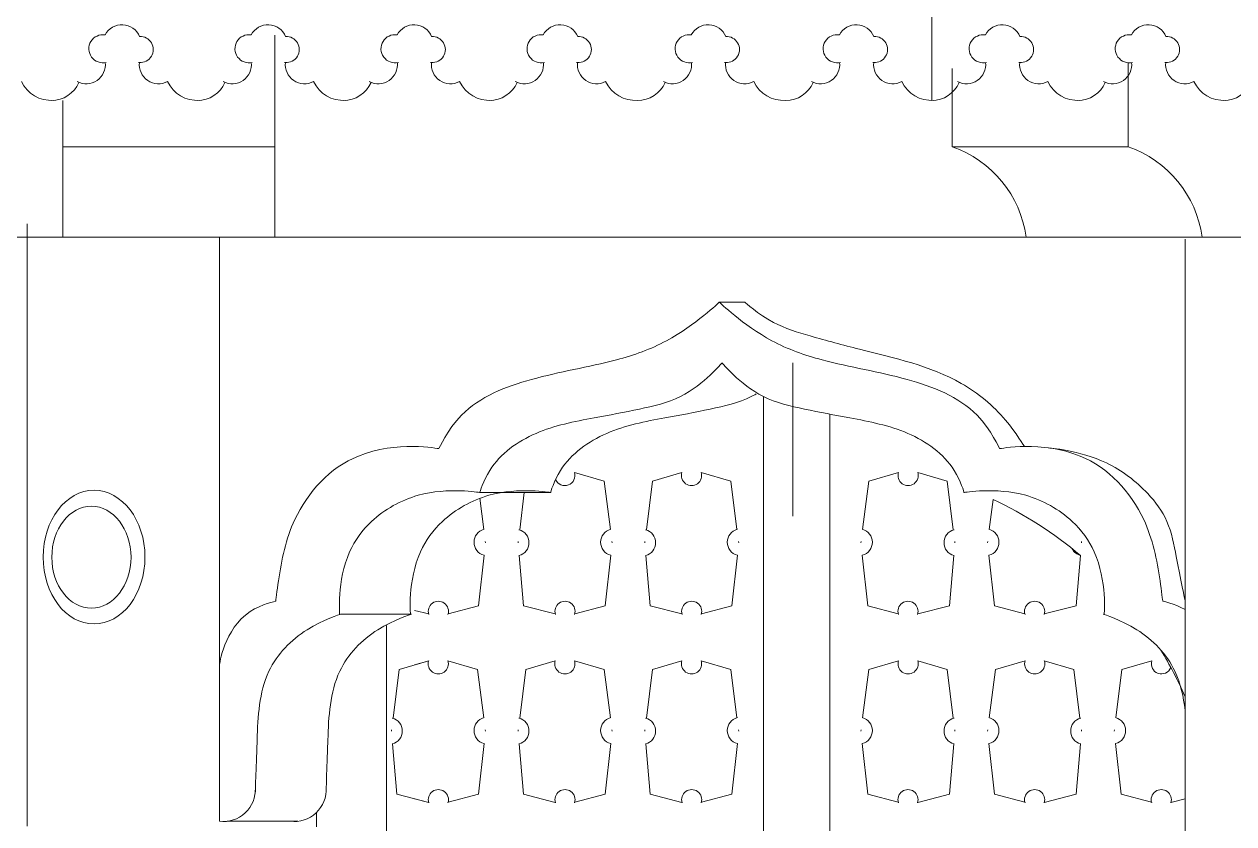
# Model space of a CAD drawing. Header units: millimetres. Extents: x 2399 to 111977, y 1313 to 59551.
# Drawn here: x 93483 to 94920, y 45590 to 46539 of the extents above; entities that cross this region are included whole.
import ezdxf

# ---------------------------------------------------------------- set-up
doc = ezdxf.new("R2010")
doc.units = ezdxf.units.MM
doc.layers.add('hatch1', color=7, linetype='Continuous', lineweight=20, true_color=0x6a6a6a)
doc.layers.add('main line', color=7, linetype='Continuous', lineweight=13)

msp = doc.modelspace()

# ---------------------------------------------------------------- linework, layer by layer
at = {"layer": 'hatch1', "color": 251, "linetype": 'Continuous', "lineweight": 20, "true_color": 0x6a6a6a}
msp.add_line((94861.6403, 45619.5387), (94844.9719, 45615.1981), dxfattribs=at)
at = {"layer": 'main line', "color": 7, "linetype": 'Continuous', "lineweight": 13}
for p, q in [((94560.8025, 46448.2651), (94560.8025, 46648.1723)), ((93780.9209, 46286.1347), (93780.9209, 46525.659)), ((94585.0347, 46393.1526), (94585.0347, 46486.0184)), ((94793.979, 46393.1526), (94793.979, 46493.3748)), ((93529.1294, 46286.1347), (93529.1294, 46448.2651)), ((93780.9209, 46393.1526), (93529.1294, 46393.1526)), ((94585.0347, 46393.1526), (94793.979, 46393.1526)), ((93486.797, 45587.0736), (93486.797, 46301.6114)), ((98684.6399, 46286.1347), (93216.1421, 46286.1347)), ((93715.027, 45592.66), (93715.027, 46286.1347)), ((94861.6403, 45576.7754), (94861.6403, 46283.5897)), ((94395.8074, 46136.8261), (94395.8074, 45954.6482)), ((94360.966, 46096.863), (94360.966, 44675.4817)), ((94439.839, 46075.9241), (94439.839, 44675.4817)), ((94172.0436, 45996.4019), (94136.6497, 46006.7447)), ((94179.2335, 45939.1682), (94172.0436, 45996.4019)), ((94229.1299, 45996.4019), (94221.966, 45938.4878)), ((94264.2867, 46006.7447), (94229.1299, 45996.4019)), ((94322.4365, 45996.4019), (94287.0425, 46006.7447)), ((94329.6264, 45939.1682), (94322.4365, 45996.4019)), ((94478.84, 45939.1682), (94486.0299, 45996.4019)), ((94486.0299, 45996.4019), (94521.4239, 46006.7447)), ((94544.1798, 46006.7447), (94579.3366, 45996.4019)), ((94579.3366, 45996.4019), (94586.5004, 45938.4878)), ((94024.1318, 45982.8516), (94108.1916, 45982.8516)), ((94077.0609, 45982.8516), (94071.5731, 45938.4878)), ((94028.8407, 45939.1682), (94024.2122, 45976.0124)), ((94629.2329, 45939.1682), (94633.6927, 45974.6696)), ((94030.8522, 45923.1558), (94030.669, 45924.614)), ((94069.857, 45924.614), (94069.6766, 45923.1558)), ((94181.2451, 45923.1558), (94181.0619, 45924.614)), ((94220.2499, 45924.614), (94220.0695, 45923.1558)), ((94331.6379, 45923.1558), (94331.4548, 45924.614)), ((94476.8285, 45923.1558), (94477.0117, 45924.614)), ((94588.2166, 45924.614), (94588.397, 45923.1558)), ((94627.2214, 45923.1558), (94627.4046, 45924.614)), ((94738.6095, 45924.614), (94738.7898, 45923.1558)), ((94022.6764, 45848.523), (94029.2486, 45908.5179)), ((94173.0692, 45848.523), (94179.6415, 45908.5179)), ((94323.4621, 45848.523), (94330.0344, 45908.5179)), ((94485.0043, 45848.523), (94478.432, 45908.5179)), ((94635.3972, 45848.523), (94628.8249, 45908.5179)), ((94071.0023, 45908.089), (94076.2432, 45848.523)), ((94221.3951, 45908.089), (94226.6361, 45848.523)), ((94587.0713, 45908.089), (94581.8304, 45848.523)), ((94737.4642, 45908.089), (94732.2232, 45848.523)), ((93858.8666, 45838.6241), (93942.9264, 45838.6241)), ((93946.8262, 45843.0607), (93963.4945, 45838.7201)), ((93986.5805, 45838.8056), (94022.6764, 45848.523)), ((94076.2432, 45848.523), (94113.8874, 45838.7201)), ((94136.9734, 45838.8056), (94173.0692, 45848.523)), ((94226.6361, 45848.523), (94264.2803, 45838.7201)), ((94287.3663, 45838.8056), (94323.4621, 45848.523)), ((94521.1002, 45838.8056), (94485.0043, 45848.523)), ((94581.8304, 45848.523), (94544.1861, 45838.7201)), ((94671.4931, 45838.8056), (94635.3972, 45848.523)), ((94732.2232, 45848.523), (94694.579, 45838.7201)), ((93913.3668, 44675.4817), (93913.3668, 45825.0531)), ((93963.5009, 45783.2227), (93928.3441, 45772.88)), ((93963.5009, 45783.2227), (93946.7964, 45778.4892)), ((93986.2568, 45783.2227), (94021.6508, 45772.88)), ((94113.8938, 45783.2227), (94078.737, 45772.88)), ((94172.0436, 45772.88), (94136.6497, 45783.2227)), ((94264.2867, 45783.2227), (94229.1299, 45772.88)), ((94322.4365, 45772.88), (94287.0425, 45783.2227)), ((94486.0299, 45772.88), (94521.4239, 45783.2227)), ((94544.1798, 45783.2227), (94579.3366, 45772.88)), ((94636.4228, 45772.88), (94671.8168, 45783.2227)), ((94694.5726, 45783.2227), (94729.7294, 45772.88)), ((94822.2097, 45783.2227), (94786.8157, 45772.88)), ((93928.3441, 45772.88), (93921.1803, 45714.9658)), ((94028.8407, 45715.6462), (94021.6508, 45772.88)), ((94078.737, 45772.88), (94071.5731, 45714.9658)), ((94179.2335, 45715.6462), (94172.0436, 45772.88)), ((94229.1299, 45772.88), (94221.966, 45714.9658)), ((94329.6264, 45715.6462), (94322.4365, 45772.88)), ((94478.84, 45715.6462), (94486.0299, 45772.88)), ((94579.3366, 45772.88), (94586.5004, 45714.9658)), ((94629.2329, 45715.6462), (94636.4228, 45772.88)), ((94729.7294, 45772.88), (94736.8933, 45714.9658)), ((94779.6258, 45715.6462), (94786.8157, 45772.88)), ((93919.4641, 45701.0921), (93919.2837, 45699.6339)), ((94030.8522, 45699.6339), (94030.669, 45701.0921)), ((94069.857, 45701.0921), (94069.6766, 45699.6339)), ((94181.2451, 45699.6339), (94181.0619, 45701.0921)), ((94220.2499, 45701.0921), (94220.0695, 45699.6339)), ((94331.6379, 45699.6339), (94331.4548, 45701.0921)), ((94476.8285, 45699.6339), (94477.0117, 45701.0921)), ((94588.2166, 45701.0921), (94588.397, 45699.6339)), ((94627.2214, 45699.6339), (94627.4046, 45701.0921)), ((94738.6095, 45701.0921), (94738.7898, 45699.6339)), ((94777.6143, 45699.6339), (94777.7974, 45701.0921)), ((93920.6094, 45684.5671), (93925.8503, 45625.0011)), ((94022.6764, 45625.0011), (94029.2486, 45684.996)), ((94071.0023, 45684.5671), (94076.2432, 45625.0011)), ((94173.0692, 45625.0011), (94179.6415, 45684.996)), ((94221.3951, 45684.5671), (94226.6361, 45625.0011)), ((94323.4621, 45625.0011), (94330.0344, 45684.996)), ((94485.0043, 45625.0011), (94478.432, 45684.996)), ((94587.0713, 45684.5671), (94581.8304, 45625.0011)), ((94635.3972, 45625.0011), (94628.8249, 45684.996)), ((94737.4642, 45684.5671), (94732.2232, 45625.0011)), ((94785.7901, 45625.0011), (94779.2178, 45684.996)), ((93925.8503, 45625.0011), (93963.4945, 45615.1981)), ((93986.5805, 45615.2836), (94022.6764, 45625.0011)), ((94076.2432, 45625.0011), (94113.8874, 45615.1981)), ((94136.9734, 45615.2836), (94173.0692, 45625.0011)), ((94226.6361, 45625.0011), (94264.2803, 45615.1981)), ((94287.3663, 45615.2836), (94323.4621, 45625.0011)), ((94521.1002, 45615.2836), (94485.0043, 45625.0011)), ((94581.8304, 45625.0011), (94544.1861, 45615.1981)), ((94671.4931, 45615.2836), (94635.3972, 45625.0011)), ((94732.2232, 45625.0011), (94694.579, 45615.1981)), ((94821.8859, 45615.2836), (94785.7901, 45625.0011)), ((93946.8262, 45619.5387), (93963.4945, 45615.1981)), ((93808.1133, 45592.66), (93724.0535, 45592.66)), ((93830.23, 45586.0381), (93830.23, 45603.2021))]:
    msp.add_line(p, q, dxfattribs=at)
at = {"layer": 'main line', "color": 7, "linetype": 'Continuous', "lineweight": 13, "flags": 128}
for points in [[(93580.6697, 46493.3748, -1.219803903), (93579.2392, 46526.0567, -0.63216014), (93620.2032, 46524.0585, -1.067465283), (93619.9685, 46493.3748, 0.60309642), (93653.3602, 46470.6086)], [(93580.6697, 46493.3748, -1.219803903), (93579.2392, 46526.0567, -0.63216014), (93620.2032, 46524.0585, -1.067465283), (93619.9685, 46493.3748, 0.60309642), (93653.3602, 46470.6086)], [(93580.6697, 46493.3748, -1.219803903), (93579.2392, 46526.0567, -0.63216014), (93620.2032, 46524.0585, -1.067465283), (93619.9685, 46493.3748, 0.60309642), (93653.3602, 46470.6086)], [(93580.6697, 46493.3748, -1.219803903), (93579.2392, 46526.0567, -0.63216014), (93620.2032, 46524.0585, -1.067465283), (93619.9685, 46493.3748, 0.60309642), (93653.3602, 46470.6086)], [(93580.6697, 46493.3748, -1.219803903), (93579.2392, 46526.0567, -0.63216014), (93620.2032, 46524.0585, -1.067465283), (93619.9685, 46493.3748, 0.60309642), (93653.3602, 46470.6086)], [(93580.6697, 46493.3748, -1.219803903), (93579.2392, 46526.0567, -0.63216014), (93620.2032, 46524.0585, -1.067465283), (93619.9685, 46493.3748, 0.60309642), (93653.3602, 46470.6086)], [(93754.0816, 46493.3748, -1.219803903), (93752.6512, 46526.0567, -0.63216014), (93793.6152, 46524.0585, -1.067465283), (93793.3804, 46493.3748, 0.60309642), (93826.7722, 46470.6086)], [(93754.0816, 46493.3748, -1.219803903), (93752.6512, 46526.0567, -0.63216014), (93793.6152, 46524.0585, -1.067465283), (93793.3804, 46493.3748, 0.60309642), (93826.7722, 46470.6086)], [(93754.0816, 46493.3748, -1.219803903), (93752.6512, 46526.0567, -0.63216014), (93793.6152, 46524.0585, -1.067465283), (93793.3804, 46493.3748, 0.60309642), (93826.7722, 46470.6086)], [(93754.0816, 46493.3748, -1.219803903), (93752.6512, 46526.0567, -0.63216014), (93793.6152, 46524.0585, -1.067465283), (93793.3804, 46493.3748, 0.60309642), (93826.7722, 46470.6086)], [(93754.0816, 46493.3748, -1.219803903), (93752.6512, 46526.0567, -0.63216014), (93793.6152, 46524.0585, -1.067465283), (93793.3804, 46493.3748, 0.60309642), (93826.7722, 46470.6086)], [(93754.0816, 46493.3748, -1.219803903), (93752.6512, 46526.0567, -0.63216014), (93793.6152, 46524.0585, -1.067465283), (93793.3804, 46493.3748, 0.60309642), (93826.7722, 46470.6086)], [(93927.4936, 46493.3748, -1.219803903), (93926.0631, 46526.0567, -0.63216014), (93967.0272, 46524.0585, -1.067465283), (93966.7924, 46493.3748, 0.60309642), (94000.1842, 46470.6086)], [(93927.4936, 46493.3748, -1.219803903), (93926.0631, 46526.0567, -0.63216014), (93967.0272, 46524.0585, -1.067465283), (93966.7924, 46493.3748, 0.60309642), (94000.1842, 46470.6086)], [(93927.4936, 46493.3748, -1.219803903), (93926.0631, 46526.0567, -0.63216014), (93967.0272, 46524.0585, -1.067465283), (93966.7924, 46493.3748, 0.60309642), (94000.1842, 46470.6086)], [(93927.4936, 46493.3748, -1.219803903), (93926.0631, 46526.0567, -0.63216014), (93967.0272, 46524.0585, -1.067465283), (93966.7924, 46493.3748, 0.60309642), (94000.1842, 46470.6086)], [(93927.4936, 46493.3748, -1.219803903), (93926.0631, 46526.0567, -0.63216014), (93967.0272, 46524.0585, -1.067465283), (93966.7924, 46493.3748, 0.60309642), (94000.1842, 46470.6086)], [(93927.4936, 46493.3748, -1.219803903), (93926.0631, 46526.0567, -0.63216014), (93967.0272, 46524.0585, -1.067465283), (93966.7924, 46493.3748, 0.60309642), (94000.1842, 46470.6086)], [(94100.9056, 46493.3748, -1.219803903), (94099.4751, 46526.0567, -0.63216014), (94140.4391, 46524.0585, -1.067465283), (94140.2044, 46493.3748, 0.60309642), (94173.5961, 46470.6086)], [(94100.9056, 46493.3748, -1.219803903), (94099.4751, 46526.0567, -0.63216014), (94140.4391, 46524.0585, -1.067465283), (94140.2044, 46493.3748, 0.60309642), (94173.5961, 46470.6086)], [(94100.9056, 46493.3748, -1.219803903), (94099.4751, 46526.0567, -0.63216014), (94140.4391, 46524.0585, -1.067465283), (94140.2044, 46493.3748, 0.60309642), (94173.5961, 46470.6086)], [(94100.9056, 46493.3748, -1.219803903), (94099.4751, 46526.0567, -0.63216014), (94140.4391, 46524.0585, -1.067465283), (94140.2044, 46493.3748, 0.60309642), (94173.5961, 46470.6086)], [(94100.9056, 46493.3748, -1.219803903), (94099.4751, 46526.0567, -0.63216014), (94140.4391, 46524.0585, -1.067465283), (94140.2044, 46493.3748, 0.60309642), (94173.5961, 46470.6086)], [(94100.9056, 46493.3748, -1.219803903), (94099.4751, 46526.0567, -0.63216014), (94140.4391, 46524.0585, -1.067465283), (94140.2044, 46493.3748, 0.60309642), (94173.5961, 46470.6086)], [(94276.7722, 46493.3748, -1.219803903), (94275.3418, 46526.0567, -0.63216014), (94316.3058, 46524.0585, -1.067465283), (94316.0711, 46493.3748, 0.60309642), (94349.4628, 46470.6086)], [(94276.7722, 46493.3748, -1.219803903), (94275.3418, 46526.0567, -0.63216014), (94316.3058, 46524.0585, -1.067465283), (94316.0711, 46493.3748, 0.60309642), (94349.4628, 46470.6086)], [(94276.7722, 46493.3748, -1.219803903), (94275.3418, 46526.0567, -0.63216014), (94316.3058, 46524.0585, -1.067465283), (94316.0711, 46493.3748, 0.60309642), (94349.4628, 46470.6086)], [(94276.7722, 46493.3748, -1.219803903), (94275.3418, 46526.0567, -0.63216014), (94316.3058, 46524.0585, -1.067465283), (94316.0711, 46493.3748, 0.60309642), (94349.4628, 46470.6086)], [(94276.7722, 46493.3748, -1.219803903), (94275.3418, 46526.0567, -0.63216014), (94316.3058, 46524.0585, -1.067465283), (94316.0711, 46493.3748, 0.60309642), (94349.4628, 46470.6086)], [(94276.7722, 46493.3748, -1.219803903), (94275.3418, 46526.0567, -0.63216014), (94316.3058, 46524.0585, -1.067465283), (94316.0711, 46493.3748, 0.60309642), (94349.4628, 46470.6086)], [(94452.6389, 46493.3748, -1.219803903), (94451.2085, 46526.0567, -0.63216014), (94492.1725, 46524.0585, -1.067465283), (94491.9378, 46493.3748, 0.60309642), (94525.3295, 46470.6086)], [(94452.6389, 46493.3748, -1.219803903), (94451.2085, 46526.0567, -0.63216014), (94492.1725, 46524.0585, -1.067465283), (94491.9378, 46493.3748, 0.60309642), (94525.3295, 46470.6086)], [(94452.6389, 46493.3748, -1.219803903), (94451.2085, 46526.0567, -0.63216014), (94492.1725, 46524.0585, -1.067465283), (94491.9378, 46493.3748, 0.60309642), (94525.3295, 46470.6086)], [(94452.6389, 46493.3748, -1.219803903), (94451.2085, 46526.0567, -0.63216014), (94492.1725, 46524.0585, -1.067465283), (94491.9378, 46493.3748, 0.60309642), (94525.3295, 46470.6086)], [(94452.6389, 46493.3748, -1.219803903), (94451.2085, 46526.0567, -0.63216014), (94492.1725, 46524.0585, -1.067465283), (94491.9378, 46493.3748, 0.60309642), (94525.3295, 46470.6086)], [(94452.6389, 46493.3748, -1.219803903), (94451.2085, 46526.0567, -0.63216014), (94492.1725, 46524.0585, -1.067465283), (94491.9378, 46493.3748, 0.60309642), (94525.3295, 46470.6086)], [(94626.0509, 46493.3748, -1.219803903), (94624.6205, 46526.0567, -0.63216014), (94665.5845, 46524.0585, -1.067465283), (94665.3497, 46493.3748, 0.60309642), (94698.7415, 46470.6086)], [(94626.0509, 46493.3748, -1.219803903), (94624.6205, 46526.0567, -0.63216014), (94665.5845, 46524.0585, -1.067465283), (94665.3497, 46493.3748, 0.60309642), (94698.7415, 46470.6086)], [(94626.0509, 46493.3748, -1.219803903), (94624.6205, 46526.0567, -0.63216014), (94665.5845, 46524.0585, -1.067465283), (94665.3497, 46493.3748, 0.60309642), (94698.7415, 46470.6086)], [(94626.0509, 46493.3748, -1.219803903), (94624.6205, 46526.0567, -0.63216014), (94665.5845, 46524.0585, -1.067465283), (94665.3497, 46493.3748, 0.60309642), (94698.7415, 46470.6086)], [(94626.0509, 46493.3748, -1.219803903), (94624.6205, 46526.0567, -0.63216014), (94665.5845, 46524.0585, -1.067465283), (94665.3497, 46493.3748, 0.60309642), (94698.7415, 46470.6086)], [(94626.0509, 46493.3748, -1.219803903), (94624.6205, 46526.0567, -0.63216014), (94665.5845, 46524.0585, -1.067465283), (94665.3497, 46493.3748, 0.60309642), (94698.7415, 46470.6086)], [(94799.4629, 46493.3748, -1.219803903), (94798.0324, 46526.0567, -0.63216014), (94838.9964, 46524.0585, -1.067465283), (94838.7617, 46493.3748, 0.60309642), (94872.1535, 46470.6086)], [(94799.4629, 46493.3748, -1.219803903), (94798.0324, 46526.0567, -0.63216014), (94838.9964, 46524.0585, -1.067465283), (94838.7617, 46493.3748, 0.60309642), (94872.1535, 46470.6086)], [(94799.4629, 46493.3748, -1.219803903), (94798.0324, 46526.0567, -0.63216014), (94838.9964, 46524.0585, -1.067465283), (94838.7617, 46493.3748, 0.60309642), (94872.1535, 46470.6086)], [(94799.4629, 46493.3748, -1.219803903), (94798.0324, 46526.0567, -0.63216014), (94838.9964, 46524.0585, -1.067465283), (94838.7617, 46493.3748, 0.60309642), (94872.1535, 46470.6086)], [(94799.4629, 46493.3748, -1.219803903), (94798.0324, 46526.0567, -0.63216014), (94838.9964, 46524.0585, -1.067465283), (94838.7617, 46493.3748, 0.60309642), (94872.1535, 46470.6086)], [(94799.4629, 46493.3748, -1.219803903), (94798.0324, 46526.0567, -0.63216014), (94838.9964, 46524.0585, -1.067465283), (94838.7617, 46493.3748, 0.60309642), (94872.1535, 46470.6086)], [(93579.4719, 46493.3748, -0.60309642), (93546.0802, 46470.6086)], [(93579.4719, 46493.3748, -0.60309642), (93546.0802, 46470.6086)], [(93579.4719, 46493.3748, -0.60309642), (93546.0802, 46470.6086)], [(93579.4719, 46493.3748, -0.60309642), (93546.0802, 46470.6086)], [(93579.4719, 46493.3748, -0.60309642), (93546.0802, 46470.6086)], [(93579.4719, 46493.3748, -0.60309642), (93546.0802, 46470.6086)], [(93618.7708, 46493.3748, 0.017938026), (93619.9421, 46493.131)], [(93618.7708, 46493.3748, 0.017938026), (93619.9421, 46493.131)], [(93618.7708, 46493.3748, 0.017938026), (93619.9421, 46493.131)], [(93618.7708, 46493.3748, 0.017938026), (93619.9421, 46493.131)], [(93618.7708, 46493.3748, 0.017938026), (93619.9421, 46493.131)], [(93618.7708, 46493.3748, 0.017938026), (93619.9421, 46493.131)], [(93752.8839, 46493.3748, -0.60309642), (93719.4921, 46470.6086)], [(93752.8839, 46493.3748, -0.60309642), (93719.4921, 46470.6086)], [(93752.8839, 46493.3748, -0.60309642), (93719.4921, 46470.6086)], [(93752.8839, 46493.3748, -0.60309642), (93719.4921, 46470.6086)], [(93752.8839, 46493.3748, -0.60309642), (93719.4921, 46470.6086)], [(93752.8839, 46493.3748, -0.60309642), (93719.4921, 46470.6086)], [(93792.1827, 46493.3748, 0.017938026), (93793.3541, 46493.131)], [(93792.1827, 46493.3748, 0.017938026), (93793.3541, 46493.131)], [(93792.1827, 46493.3748, 0.017938026), (93793.3541, 46493.131)], [(93792.1827, 46493.3748, 0.017938026), (93793.3541, 46493.131)], [(93792.1827, 46493.3748, 0.017938026), (93793.3541, 46493.131)], [(93792.1827, 46493.3748, 0.017938026), (93793.3541, 46493.131)], [(93926.2959, 46493.3748, -0.60309642), (93892.9041, 46470.6086)], [(93926.2959, 46493.3748, -0.60309642), (93892.9041, 46470.6086)], [(93926.2959, 46493.3748, -0.60309642), (93892.9041, 46470.6086)], [(93926.2959, 46493.3748, -0.60309642), (93892.9041, 46470.6086)], [(93926.2959, 46493.3748, -0.60309642), (93892.9041, 46470.6086)], [(93926.2959, 46493.3748, -0.60309642), (93892.9041, 46470.6086)], [(93965.5947, 46493.3748, 0.017938026), (93966.7661, 46493.131)], [(93965.5947, 46493.3748, 0.017938026), (93966.7661, 46493.131)], [(93965.5947, 46493.3748, 0.017938026), (93966.7661, 46493.131)], [(93965.5947, 46493.3748, 0.017938026), (93966.7661, 46493.131)], [(93965.5947, 46493.3748, 0.017938026), (93966.7661, 46493.131)], [(93965.5947, 46493.3748, 0.017938026), (93966.7661, 46493.131)], [(94099.7078, 46493.3748, -0.60309642), (94066.3161, 46470.6086)], [(94099.7078, 46493.3748, -0.60309642), (94066.3161, 46470.6086)], [(94099.7078, 46493.3748, -0.60309642), (94066.3161, 46470.6086)], [(94099.7078, 46493.3748, -0.60309642), (94066.3161, 46470.6086)], [(94099.7078, 46493.3748, -0.60309642), (94066.3161, 46470.6086)], [(94099.7078, 46493.3748, -0.60309642), (94066.3161, 46470.6086)], [(94139.0067, 46493.3748, 0.017938026), (94140.178, 46493.131)], [(94139.0067, 46493.3748, 0.017938026), (94140.178, 46493.131)], [(94139.0067, 46493.3748, 0.017938026), (94140.178, 46493.131)], [(94139.0067, 46493.3748, 0.017938026), (94140.178, 46493.131)], [(94139.0067, 46493.3748, 0.017938026), (94140.178, 46493.131)], [(94139.0067, 46493.3748, 0.017938026), (94140.178, 46493.131)], [(94275.5745, 46493.3748, -0.60309642), (94242.1828, 46470.6086)], [(94275.5745, 46493.3748, -0.60309642), (94242.1828, 46470.6086)], [(94275.5745, 46493.3748, -0.60309642), (94242.1828, 46470.6086)], [(94275.5745, 46493.3748, -0.60309642), (94242.1828, 46470.6086)], [(94275.5745, 46493.3748, -0.60309642), (94242.1828, 46470.6086)], [(94275.5745, 46493.3748, -0.60309642), (94242.1828, 46470.6086)], [(94314.8734, 46493.3748, 0.017938026), (94316.0447, 46493.131)], [(94314.8734, 46493.3748, 0.017938026), (94316.0447, 46493.131)], [(94314.8734, 46493.3748, 0.017938026), (94316.0447, 46493.131)], [(94314.8734, 46493.3748, 0.017938026), (94316.0447, 46493.131)], [(94314.8734, 46493.3748, 0.017938026), (94316.0447, 46493.131)], [(94314.8734, 46493.3748, 0.017938026), (94316.0447, 46493.131)], [(94451.4412, 46493.3748, -0.60309642), (94418.0495, 46470.6086)], [(94451.4412, 46493.3748, -0.60309642), (94418.0495, 46470.6086)], [(94451.4412, 46493.3748, -0.60309642), (94418.0495, 46470.6086)], [(94451.4412, 46493.3748, -0.60309642), (94418.0495, 46470.6086)], [(94451.4412, 46493.3748, -0.60309642), (94418.0495, 46470.6086)], [(94451.4412, 46493.3748, -0.60309642), (94418.0495, 46470.6086)], [(94490.7401, 46493.3748, 0.017938026), (94491.9114, 46493.131)], [(94490.7401, 46493.3748, 0.017938026), (94491.9114, 46493.131)], [(94490.7401, 46493.3748, 0.017938026), (94491.9114, 46493.131)], [(94490.7401, 46493.3748, 0.017938026), (94491.9114, 46493.131)], [(94490.7401, 46493.3748, 0.017938026), (94491.9114, 46493.131)], [(94490.7401, 46493.3748, 0.017938026), (94491.9114, 46493.131)], [(94624.8532, 46493.3748, -0.60309642), (94591.4614, 46470.6086)], [(94624.8532, 46493.3748, -0.60309642), (94591.4614, 46470.6086)], [(94624.8532, 46493.3748, -0.60309642), (94591.4614, 46470.6086)], [(94624.8532, 46493.3748, -0.60309642), (94591.4614, 46470.6086)], [(94624.8532, 46493.3748, -0.60309642), (94591.4614, 46470.6086)], [(94624.8532, 46493.3748, -0.60309642), (94591.4614, 46470.6086)], [(94664.152, 46493.3748, 0.017938026), (94665.3234, 46493.131)], [(94664.152, 46493.3748, 0.017938026), (94665.3234, 46493.131)], [(94664.152, 46493.3748, 0.017938026), (94665.3234, 46493.131)], [(94664.152, 46493.3748, 0.017938026), (94665.3234, 46493.131)], [(94664.152, 46493.3748, 0.017938026), (94665.3234, 46493.131)], [(94664.152, 46493.3748, 0.017938026), (94665.3234, 46493.131)], [(94798.2652, 46493.3748, -0.60309642), (94764.8734, 46470.6086)], [(94798.2652, 46493.3748, -0.60309642), (94764.8734, 46470.6086)], [(94798.2652, 46493.3748, -0.60309642), (94764.8734, 46470.6086)], [(94798.2652, 46493.3748, -0.60309642), (94764.8734, 46470.6086)], [(94798.2652, 46493.3748, -0.60309642), (94764.8734, 46470.6086)], [(94798.2652, 46493.3748, -0.60309642), (94764.8734, 46470.6086)], [(94837.564, 46493.3748, 0.017938026), (94838.7353, 46493.131)], [(94837.564, 46493.3748, 0.017938026), (94838.7353, 46493.131)], [(94837.564, 46493.3748, 0.017938026), (94838.7353, 46493.131)], [(94837.564, 46493.3748, 0.017938026), (94838.7353, 46493.131)], [(94837.564, 46493.3748, 0.017938026), (94838.7353, 46493.131)], [(94837.564, 46493.3748, 0.017938026), (94838.7353, 46493.131)], [(93517.876, 46448.2651, -0.304535594), (93479.9483, 46470.6086)], [(93517.876, 46448.2651, -0.304535594), (93479.9483, 46470.6086)], [(93517.876, 46448.2651, -0.304535594), (93479.9483, 46470.6086)], [(93517.876, 46448.2651, -0.304535594), (93479.9483, 46470.6086)], [(93517.876, 46448.2651, -0.304535594), (93479.9483, 46470.6086)], [(93517.876, 46448.2651, -0.304535594), (93479.9483, 46470.6086)], [(93548.1946, 46469.6237, -0.304535594), (93515.4212, 46448.2651)], [(93548.1946, 46469.6237, -0.304535594), (93515.4212, 46448.2651)], [(93548.1946, 46469.6237, -0.304535594), (93515.4212, 46448.2651)], [(93548.1946, 46469.6237, -0.304535594), (93515.4212, 46448.2651)], [(93548.1946, 46469.6237, -0.304535594), (93515.4212, 46448.2651)], [(93548.1946, 46469.6237, -0.304535594), (93515.4212, 46448.2651)], [(93691.2879, 46448.2651, -0.304535594), (93653.3602, 46470.6086)], [(93691.2879, 46448.2651, -0.304535594), (93653.3602, 46470.6086)], [(93691.2879, 46448.2651, -0.304535594), (93653.3602, 46470.6086)], [(93691.2879, 46448.2651, -0.304535594), (93653.3602, 46470.6086)], [(93691.2879, 46448.2651, -0.304535594), (93653.3602, 46470.6086)], [(93691.2879, 46448.2651, -0.304535594), (93653.3602, 46470.6086)], [(93721.6066, 46469.6237, -0.304535594), (93688.8332, 46448.2651)], [(93721.6066, 46469.6237, -0.304535594), (93688.8332, 46448.2651)], [(93721.6066, 46469.6237, -0.304535594), (93688.8332, 46448.2651)], [(93721.6066, 46469.6237, -0.304535594), (93688.8332, 46448.2651)], [(93721.6066, 46469.6237, -0.304535594), (93688.8332, 46448.2651)], [(93721.6066, 46469.6237, -0.304535594), (93688.8332, 46448.2651)], [(93864.6999, 46448.2651, -0.304535594), (93826.7722, 46470.6086)], [(93864.6999, 46448.2651, -0.304535594), (93826.7722, 46470.6086)], [(93864.6999, 46448.2651, -0.304535594), (93826.7722, 46470.6086)], [(93864.6999, 46448.2651, -0.304535594), (93826.7722, 46470.6086)], [(93864.6999, 46448.2651, -0.304535594), (93826.7722, 46470.6086)], [(93864.6999, 46448.2651, -0.304535594), (93826.7722, 46470.6086)], [(93895.0185, 46469.6237, -0.304535594), (93862.2452, 46448.2651)], [(93895.0185, 46469.6237, -0.304535594), (93862.2452, 46448.2651)], [(93895.0185, 46469.6237, -0.304535594), (93862.2452, 46448.2651)], [(93895.0185, 46469.6237, -0.304535594), (93862.2452, 46448.2651)], [(93895.0185, 46469.6237, -0.304535594), (93862.2452, 46448.2651)], [(93895.0185, 46469.6237, -0.304535594), (93862.2452, 46448.2651)], [(94038.1119, 46448.2651, -0.304535594), (94000.1842, 46470.6086)], [(94038.1119, 46448.2651, -0.304535594), (94000.1842, 46470.6086)], [(94038.1119, 46448.2651, -0.304535594), (94000.1842, 46470.6086)], [(94038.1119, 46448.2651, -0.304535594), (94000.1842, 46470.6086)], [(94038.1119, 46448.2651, -0.304535594), (94000.1842, 46470.6086)], [(94038.1119, 46448.2651, -0.304535594), (94000.1842, 46470.6086)], [(94068.4305, 46469.6237, -0.304535594), (94035.6571, 46448.2651)], [(94068.4305, 46469.6237, -0.304535594), (94035.6571, 46448.2651)], [(94068.4305, 46469.6237, -0.304535594), (94035.6571, 46448.2651)], [(94068.4305, 46469.6237, -0.304535594), (94035.6571, 46448.2651)], [(94068.4305, 46469.6237, -0.304535594), (94035.6571, 46448.2651)], [(94068.4305, 46469.6237, -0.304535594), (94035.6571, 46448.2651)], [(94211.5238, 46448.2651, -0.304535594), (94173.5961, 46470.6086)], [(94211.5238, 46448.2651, -0.304535594), (94173.5961, 46470.6086)], [(94211.5238, 46448.2651, -0.304535594), (94173.5961, 46470.6086)], [(94211.5238, 46448.2651, -0.304535594), (94173.5961, 46470.6086)], [(94211.5238, 46448.2651, -0.304535594), (94173.5961, 46470.6086)], [(94211.5238, 46448.2651, -0.304535594), (94173.5961, 46470.6086)], [(94244.2972, 46469.6237, -0.304535594), (94211.5238, 46448.2651)], [(94244.2972, 46469.6237, -0.304535594), (94211.5238, 46448.2651)], [(94244.2972, 46469.6237, -0.304535594), (94211.5238, 46448.2651)], [(94244.2972, 46469.6237, -0.304535594), (94211.5238, 46448.2651)], [(94244.2972, 46469.6237, -0.304535594), (94211.5238, 46448.2651)], [(94244.2972, 46469.6237, -0.304535594), (94211.5238, 46448.2651)], [(94387.3905, 46448.2651, -0.304535594), (94349.4628, 46470.6086)], [(94387.3905, 46448.2651, -0.304535594), (94349.4628, 46470.6086)], [(94387.3905, 46448.2651, -0.304535594), (94349.4628, 46470.6086)], [(94387.3905, 46448.2651, -0.304535594), (94349.4628, 46470.6086)], [(94387.3905, 46448.2651, -0.304535594), (94349.4628, 46470.6086)], [(94387.3905, 46448.2651, -0.304535594), (94349.4628, 46470.6086)], [(94420.1639, 46469.6237, -0.304535594), (94387.3905, 46448.2651)], [(94420.1639, 46469.6237, -0.304535594), (94387.3905, 46448.2651)], [(94420.1639, 46469.6237, -0.304535594), (94387.3905, 46448.2651)], [(94420.1639, 46469.6237, -0.304535594), (94387.3905, 46448.2651)], [(94420.1639, 46469.6237, -0.304535594), (94387.3905, 46448.2651)], [(94420.1639, 46469.6237, -0.304535594), (94387.3905, 46448.2651)], [(94563.2572, 46448.2651, -0.304535594), (94525.3295, 46470.6086)], [(94563.2572, 46448.2651, -0.304535594), (94525.3295, 46470.6086)], [(94563.2572, 46448.2651, -0.304535594), (94525.3295, 46470.6086)], [(94563.2572, 46448.2651, -0.304535594), (94525.3295, 46470.6086)], [(94563.2572, 46448.2651, -0.304535594), (94525.3295, 46470.6086)], [(94563.2572, 46448.2651, -0.304535594), (94525.3295, 46470.6086)], [(94593.5758, 46469.6237, -0.304535594), (94560.8025, 46448.2651)], [(94593.5758, 46469.6237, -0.304535594), (94560.8025, 46448.2651)], [(94593.5758, 46469.6237, -0.304535594), (94560.8025, 46448.2651)], [(94593.5758, 46469.6237, -0.304535594), (94560.8025, 46448.2651)], [(94593.5758, 46469.6237, -0.304535594), (94560.8025, 46448.2651)], [(94593.5758, 46469.6237, -0.304535594), (94560.8025, 46448.2651)], [(94736.6692, 46448.2651, -0.304535594), (94698.7415, 46470.6086)], [(94736.6692, 46448.2651, -0.304535594), (94698.7415, 46470.6086)], [(94736.6692, 46448.2651, -0.304535594), (94698.7415, 46470.6086)], [(94736.6692, 46448.2651, -0.304535594), (94698.7415, 46470.6086)], [(94736.6692, 46448.2651, -0.304535594), (94698.7415, 46470.6086)], [(94736.6692, 46448.2651, -0.304535594), (94698.7415, 46470.6086)], [(94766.9878, 46469.6237, -0.304535594), (94734.2145, 46448.2651)], [(94766.9878, 46469.6237, -0.304535594), (94734.2145, 46448.2651)], [(94766.9878, 46469.6237, -0.304535594), (94734.2145, 46448.2651)], [(94766.9878, 46469.6237, -0.304535594), (94734.2145, 46448.2651)], [(94766.9878, 46469.6237, -0.304535594), (94734.2145, 46448.2651)], [(94766.9878, 46469.6237, -0.304535594), (94734.2145, 46448.2651)], [(94910.0811, 46448.2651, -0.304535594), (94872.1535, 46470.6086)], [(94910.0811, 46448.2651, -0.304535594), (94872.1535, 46470.6086)], [(94910.0811, 46448.2651, -0.304535594), (94872.1535, 46470.6086)], [(94910.0811, 46448.2651, -0.304535594), (94872.1535, 46470.6086)], [(94910.0811, 46448.2651, -0.304535594), (94872.1535, 46470.6086)], [(94910.0811, 46448.2651, -0.304535594), (94872.1535, 46470.6086)], [(94940.3998, 46469.6237, -0.304535594), (94907.6264, 46448.2651)], [(94940.3998, 46469.6237, -0.304535594), (94907.6264, 46448.2651)], [(94940.3998, 46469.6237, -0.304535594), (94907.6264, 46448.2651)], [(94940.3998, 46469.6237, -0.304535594), (94907.6264, 46448.2651)], [(94940.3998, 46469.6237, -0.304535594), (94907.6264, 46448.2651)], [(94940.3998, 46469.6237, -0.304535594), (94907.6264, 46448.2651)]]:
    msp.add_lwpolyline(points, format="xyb", dxfattribs=at)
at = {"layer": 'main line', "color": 7, "linetype": 'Continuous', "lineweight": 13}
for centre, radius, start, end in [((94542.1591, 46268.2049), 132.0994, 7.8008289, 71.0604356), ((94751.1034, 46268.2049), 132.0994, 7.8008289, 71.0604356), ((94125.2717, 46003.0418), 11.9653, 203.2418441, 18.0271726), ((94275.6646, 46003.0418), 11.9653, 161.9728274, 18.0271726), ((94532.8018, 46003.0418), 11.9653, 161.9728274, 18.0271726), ((94438.7894, 45556.8339), 461.0574, 49.6240233, 64.9928705), ((94033.1978, 45923.8983), 15.8793, 104.4005587, 255.5994413), ((94066.7005, 45923.3745), 15.8793, 284.4005587, 75.5994413), ((94183.5907, 45923.8983), 15.8793, 104.4005587, 255.5994413), ((94217.0934, 45923.3745), 15.8793, 284.4005587, 75.5994413), ((94333.9836, 45923.8983), 15.8793, 104.4005587, 255.5994413), ((94474.4829, 45923.8983), 15.8793, 284.4005587, 75.5994413), ((94591.3731, 45923.3745), 15.8793, 104.4005587, 255.5994413), ((94624.8758, 45923.8983), 15.8793, 284.4005587, 75.5994413), ((94741.766, 45923.3745), 15.8793, 104.4005587, 107.8698459), ((94741.766, 45923.3745), 15.8793, 206.6856969, 255.5994413), ((93975.0259, 45841.9134), 11.9653, 341.9728274, 198.0271726), ((94125.4187, 45841.9134), 11.9653, 341.9728274, 198.0271726), ((94275.8116, 45841.9134), 11.9653, 341.9728274, 198.0271726), ((94532.6548, 45841.9134), 11.9653, 341.9728274, 198.0271726), ((94683.0477, 45841.9134), 11.9653, 341.9728274, 198.0271726), ((94438.7894, 45556.8339), 461.0574, 23.5939121, 31.2414191), ((93974.8789, 45779.5199), 11.9653, 161.9728274, 18.0271726), ((94125.2717, 45779.5199), 11.9653, 161.9728274, 18.0271726), ((94275.6646, 45779.5199), 11.9653, 161.9728274, 18.0271726), ((94532.8018, 45779.5199), 11.9653, 161.9728274, 18.0271726), ((94683.1947, 45779.5199), 11.9653, 161.9728274, 18.0271726), ((94833.5876, 45779.5199), 11.9653, 161.9728274, 339.4513972), ((93916.3076, 45699.8526), 15.8793, 284.4005587, 75.5994413), ((94033.1978, 45700.3764), 15.8793, 104.4005587, 255.5994413), ((94066.7005, 45699.8526), 15.8793, 284.4005587, 75.5994413), ((94183.5907, 45700.3764), 15.8793, 104.4005587, 255.5994413), ((94217.0934, 45699.8526), 15.8793, 284.4005587, 75.5994413), ((94333.9836, 45700.3764), 15.8793, 104.4005587, 255.5994413), ((94474.4829, 45700.3764), 15.8793, 284.4005587, 75.5994413), ((94591.3731, 45699.8526), 15.8793, 104.4005587, 255.5994413), ((94624.8758, 45700.3764), 15.8793, 284.4005587, 75.5994413), ((94741.766, 45699.8526), 15.8793, 104.4005587, 255.5994413), ((94775.2686, 45700.3764), 15.8793, 284.4005587, 75.5994413), ((93719.5403, 45630.5996), 38.2071, 263.2159862, 3.1392096), ((93803.6, 45630.5996), 38.2071, 263.2159862, 3.1392096), ((93975.0259, 45618.3914), 11.9653, 341.9728274, 198.0271726), ((94125.4187, 45618.3914), 11.9653, 341.9728274, 198.0271726), ((94275.8116, 45618.3914), 11.9653, 341.9728274, 198.0271726), ((94532.6548, 45618.3914), 11.9653, 341.9728274, 198.0271726), ((94683.0477, 45618.3914), 11.9653, 341.9728274, 198.0271726), ((94833.4406, 45618.3914), 11.9653, 341.9728274, 198.0271726)]:
    msp.add_arc(centre, radius, start, end, dxfattribs=at)
for centre, major_axis, ratio in [((93566.1001, 45906.2325), (0, 79.3031), 0.762827774), ((93563.0103, 45906.1016), (0, 60.4946), 0.776919766)]:
    msp.add_ellipse(centre, major_axis=major_axis, ratio=ratio, dxfattribs=at)
for points, knots in [([(93975.6832, 46034.9465), (93975.6832, 46034.9465), (93985.665, 46057.3422), (94002.4075, 46074.5179), (94024.4464, 46097.127), (94055.0569, 46108.554), (94085.6394, 46117.0903), (94118.9025, 46126.3749), (94153.1511, 46131.4988), (94186.5404, 46140.3752), (94207.1256, 46145.8476), (94227.3191, 46152.8669), (94246.0461, 46163.0132), (94280.1826, 46181.5084), (94308.5797, 46208.6998), (94308.5797, 46208.6998)], [0, 0, 0, 0, 1, 1, 1, 2, 2, 2, 3, 3, 3, 4, 4, 4, 5, 5, 5, 5]), ([(94641.4763, 46034.9465), (94641.4763, 46034.9465), (94631.4945, 46057.3422), (94614.752, 46074.5179), (94592.7131, 46097.127), (94562.1026, 46108.554), (94531.5201, 46117.0903), (94498.257, 46126.3749), (94464.0084, 46131.4988), (94430.6191, 46140.3752), (94410.0338, 46145.8476), (94389.8404, 46152.8669), (94371.1134, 46163.0132), (94336.9769, 46181.5084), (94308.5797, 46208.6998), (94308.5797, 46208.6998)], [0, 0, 0, 0, 1, 1, 1, 2, 2, 2, 3, 3, 3, 4, 4, 4, 5, 5, 5, 5]), ([(94339.0076, 46208.6998), (94339.0076, 46208.6998), (94354.605, 46194.6078), (94372.9647, 46184.84), (94386.6994, 46177.5328), (94401.6702, 46173.0037), (94416.6238, 46168.67), (94435.9546, 46163.0677), (94455.4189, 46157.9296), (94474.9428, 46153.0435), (94516.5843, 46142.622), (94558.8093, 46133.4276), (94596.0249, 46112.3198), (94615.9801, 46101.0017), (94633.7375, 46086.2117), (94648.5555, 46068.7306), (94660.9951, 46054.0554), (94670.9523, 46037.4687), (94670.9523, 46037.4687)], [0, 0, 0, 0, 1, 1, 1, 2, 2, 2, 3, 3, 3, 4, 4, 4, 5, 5, 5, 6, 6, 6, 6]), ([(94024.1318, 45982.8516), (94024.1318, 45982.8516), (94028.3748, 45996.8558), (94036.0316, 46009.1132), (94048.6834, 46029.3669), (94069.0391, 46043.3987), (94091.0169, 46053.0194), (94112.9275, 46062.6107), (94136.4766, 46067.077), (94160.0272, 46071.5107), (94177.9331, 46074.8816), (94195.8743, 46078.0684), (94213.6818, 46081.9299), (94230.4042, 46085.5561), (94247.2681, 46089.1562), (94262.5293, 46096.863), (94291.0182, 46111.2497), (94311.7476, 46136.8261), (94311.7476, 46136.8261)], [0, 0, 0, 0, 1, 1, 1, 2, 2, 2, 3, 3, 3, 4, 4, 4, 5, 5, 5, 6, 6, 6, 6]), ([(94599.3635, 45982.8516), (94599.3635, 45982.8516), (94595.1205, 45996.8558), (94587.4637, 46009.1132), (94574.8119, 46029.3669), (94554.4562, 46043.3987), (94532.4784, 46053.0194), (94510.5678, 46062.6107), (94487.0186, 46067.077), (94463.4681, 46071.5107), (94445.5622, 46074.8816), (94427.621, 46078.0684), (94409.8135, 46081.9299), (94393.0911, 46085.5561), (94376.2271, 46089.1562), (94360.966, 46096.863), (94332.4771, 46111.2497), (94311.7476, 46136.8261), (94311.7476, 46136.8261)], [0, 0, 0, 0, 1, 1, 1, 2, 2, 2, 3, 3, 3, 4, 4, 4, 5, 5, 5, 6, 6, 6, 6]), ([(94108.1916, 45982.8516), (94108.1916, 45982.8516), (94112.4346, 45996.8558), (94120.0914, 46009.1132), (94132.7432, 46029.3669), (94153.0988, 46043.3987), (94175.0767, 46053.0194), (94196.9873, 46062.6107), (94220.4778, 46067.4005), (94244.087, 46071.5107), (94262.0416, 46074.6364), (94279.9143, 46078.1501), (94297.7416, 46081.9299), (94314.4852, 46085.48), (94331.3533, 46089.1423), (94346.589, 46096.863), (94349.5714, 46098.3743), (94352.4692, 46100.0453), (94352.4692, 46100.0453)], [0, 0, 0, 0, 1, 1, 1, 2, 2, 2, 3, 3, 3, 4, 4, 4, 5, 5, 5, 6, 6, 6, 6]), ([(93781.9131, 45854.0235), (93781.9131, 45854.0235), (93783.3281, 45866.1218), (93785.132, 45878.1652), (93788.8601, 45903.0565), (93793.7709, 45927.9532), (93804.5609, 45950.675), (93820.3379, 45983.8986), (93846.0389, 46012.3112), (93880.1049, 46026.219), (93925.1723, 46044.6182), (93975.6832, 46034.9465), (93975.6832, 46034.9465)], [0, 0, 0, 0, 1, 1, 1, 2, 2, 2, 3, 3, 3, 4, 4, 4, 4]), ([(94835.2464, 45854.0235), (94835.2464, 45854.0235), (94833.8313, 45866.1218), (94832.0275, 45878.1652), (94828.2994, 45903.0565), (94823.3886, 45927.9532), (94812.5986, 45950.675), (94796.8215, 45983.8986), (94771.1206, 46012.3112), (94737.0546, 46026.219), (94691.9872, 46044.6182), (94641.4763, 46034.9465), (94641.4763, 46034.9465)], [0, 0, 0, 0, 1, 1, 1, 2, 2, 2, 3, 3, 3, 4, 4, 4, 4]), ([(94699.6199, 46035.8388), (94699.6199, 46035.8388), (94736.0841, 46033.1975), (94768.378, 46017.9673), (94786.9249, 46009.2204), (94803.2275, 45996.4611), (94817.3373, 45981.5847), (94826.6181, 45971.7997), (94834.5941, 45960.846), (94840.0759, 45948.5514), (94845.9606, 45935.353), (94848.4609, 45920.9697), (94851.2688, 45906.7791), (94856.4337, 45880.6758), (94861.6403, 45854.5815), (94861.6403, 45854.5815)], [0, 0, 0, 0, 1, 1, 1, 2, 2, 2, 3, 3, 3, 4, 4, 4, 5, 5, 5, 5]), ([(94024.1318, 45982.8516), (94024.1318, 45982.8516), (93986.5315, 45989.4702), (93951.0421, 45979.5689), (93930.399, 45973.8095), (93911.3965, 45963.0424), (93895.6717, 45948.4715), (93884.6817, 45938.288), (93875.7269, 45926.1838), (93869.6335, 45912.5026), (93854.2253, 45877.9075), (93857.7926, 45838.2611), (93857.7926, 45838.2611)], [0, 0, 0, 0, 1, 1, 1, 2, 2, 2, 3, 3, 3, 4, 4, 4, 4]), ([(94108.1916, 45982.8516), (94108.1916, 45982.8516), (94070.5913, 45989.4702), (94035.1019, 45979.5689), (94014.4588, 45973.8095), (93995.4563, 45963.0424), (93979.7314, 45948.4715), (93968.7415, 45938.288), (93959.7867, 45926.1838), (93953.6933, 45912.5026), (93938.2851, 45877.9075), (93941.8523, 45838.2611), (93941.8523, 45838.2611)], [0, 0, 0, 0, 1, 1, 1, 2, 2, 2, 3, 3, 3, 4, 4, 4, 4]), ([(94599.3635, 45982.8516), (94599.3635, 45982.8516), (94636.9638, 45989.4702), (94672.4532, 45979.5689), (94693.0963, 45973.8095), (94712.0988, 45963.0424), (94727.8236, 45948.4715), (94738.8136, 45938.288), (94747.7684, 45926.1838), (94753.8618, 45912.5026), (94769.27, 45877.9075), (94765.7027, 45838.2611), (94765.7027, 45838.2611)], [0, 0, 0, 0, 1, 1, 1, 2, 2, 2, 3, 3, 3, 4, 4, 4, 4]), ([(93715.027, 45778.3794), (93715.027, 45778.3794), (93720.3102, 45820.8616), (93751.4699, 45841.5004), (93765.2653, 45850.6378), (93781.9131, 45854.0235), (93781.9131, 45854.0235)], [0, 0, 0, 0, 1, 1, 1, 2, 2, 2, 2]), ([(93858.8666, 45838.6241), (93858.8666, 45838.6241), (93837.7534, 45831.7505), (93819.148, 45820.1019), (93799.824, 45808.0035), (93783.5523, 45791.3047), (93773.8195, 45770.7031), (93761.9258, 45745.5274), (93760.6808, 45717.1526), (93759.7424, 45689.1741), (93758.6944, 45657.9258), (93757.5459, 45626.6813), (93757.5459, 45626.6813)], [0, 0, 0, 0, 1, 1, 1, 2, 2, 2, 3, 3, 3, 4, 4, 4, 4]), ([(93942.9264, 45838.6241), (93942.9264, 45838.6241), (93921.8132, 45831.7505), (93903.2078, 45820.1019), (93883.8838, 45808.0035), (93867.6121, 45791.3047), (93857.8793, 45770.7031), (93845.9856, 45745.5274), (93844.7406, 45717.1526), (93843.8022, 45689.1741), (93842.7541, 45657.9258), (93841.6057, 45626.6813), (93841.6057, 45626.6813)], [0, 0, 0, 0, 1, 1, 1, 2, 2, 2, 3, 3, 3, 4, 4, 4, 4]), ([(94764.6287, 45838.6241), (94764.6287, 45838.6241), (94785.7419, 45831.7505), (94804.3473, 45820.1019), (94823.6712, 45808.0035), (94839.943, 45791.3047), (94849.6758, 45770.7031), (94856.5719, 45756.106), (94859.8881, 45740.4334), (94861.6403, 45724.3862)], [0, 0, 0, 0, 1, 1, 1, 2, 2, 2, 3, 3, 3, 3])]:
    msp.add_open_spline(points, degree=3, knots=knots, dxfattribs=at)
for points in [[(94308.5797, 46208.6998), (94308.5797, 46208.6998), (94339.0076, 46208.6998), (94339.0076, 46208.6998)], [(94861.6403, 45843.9833), (94848.8409, 45851.2587), (94835.2464, 45854.0235), (94835.2464, 45854.0235)]]:
    msp.add_open_spline(points, degree=3, dxfattribs=at)

doc.saveas('drawing.dxf')
